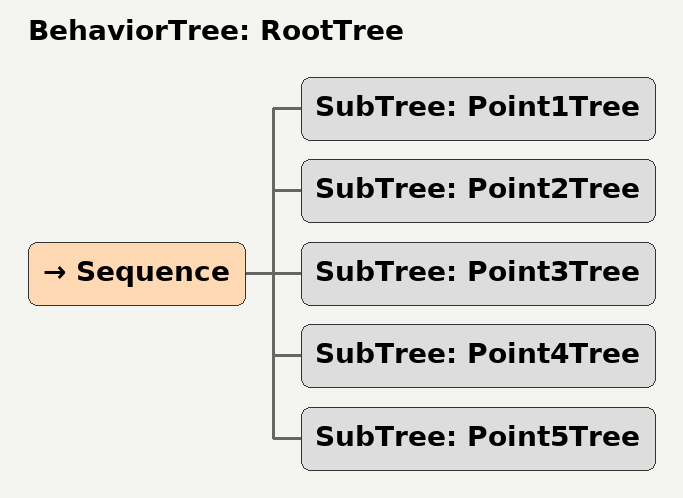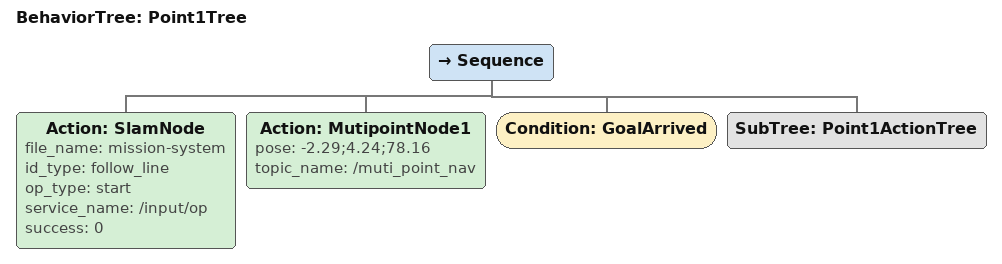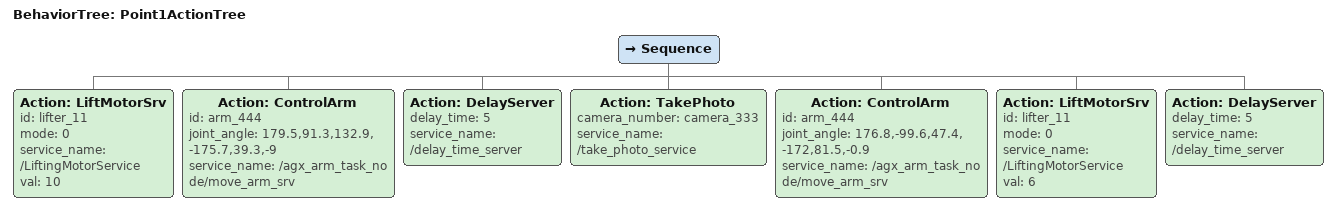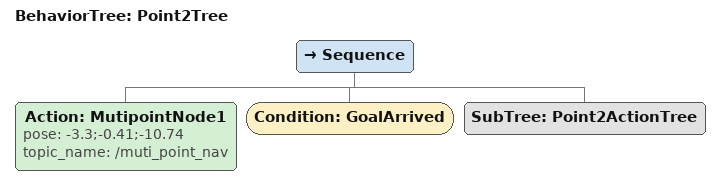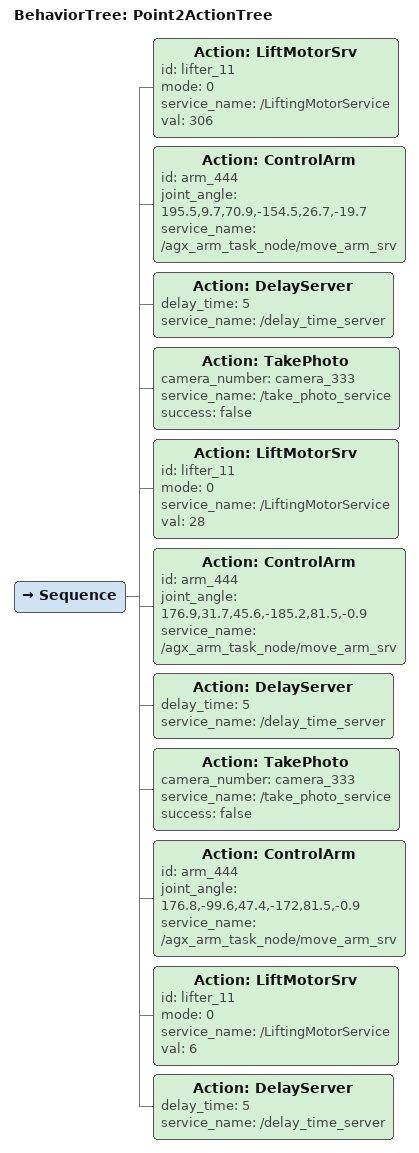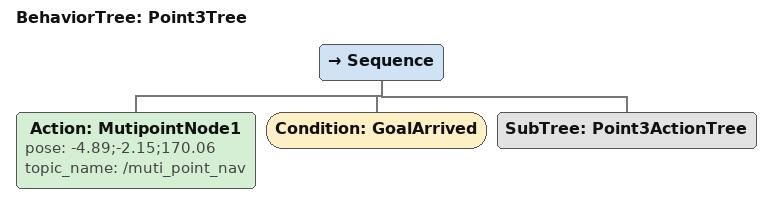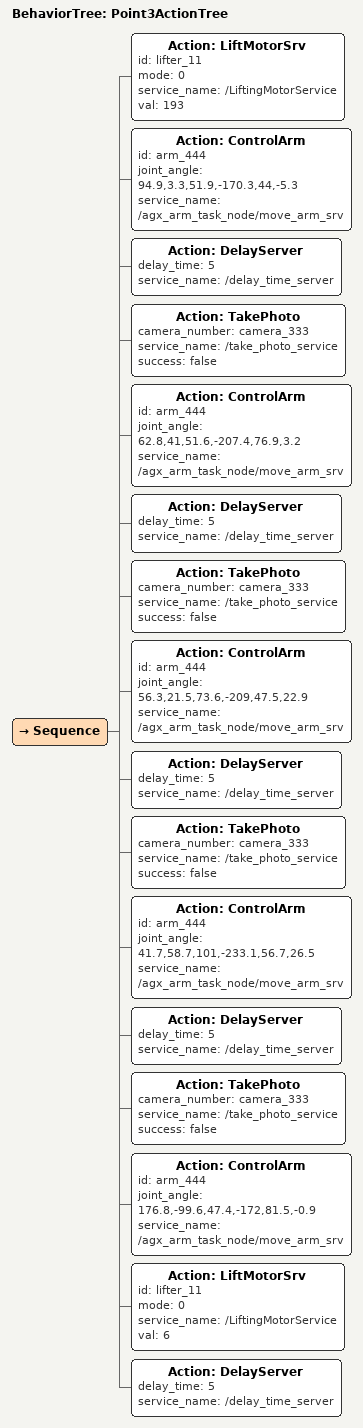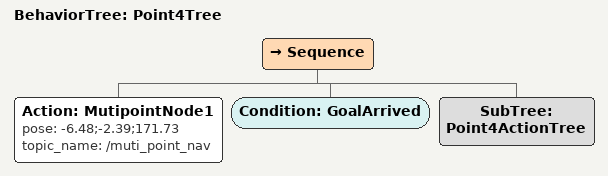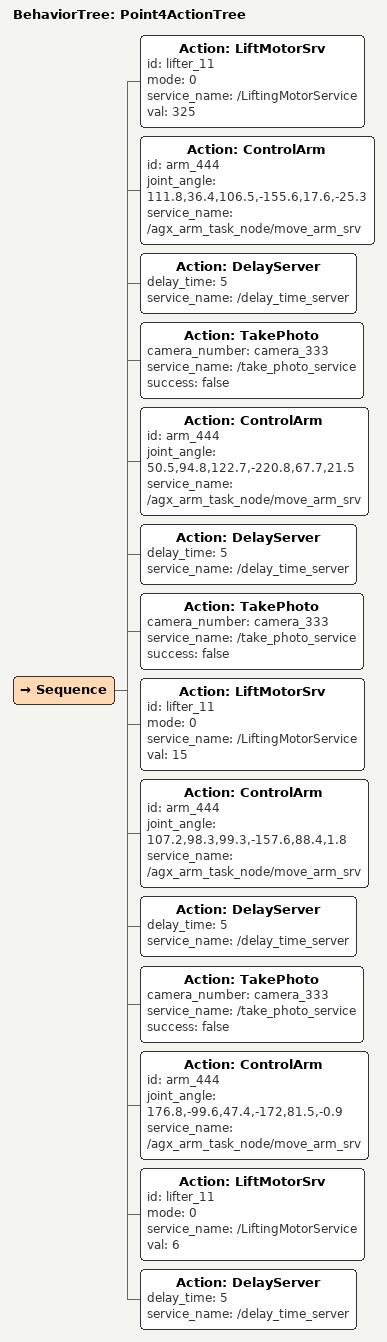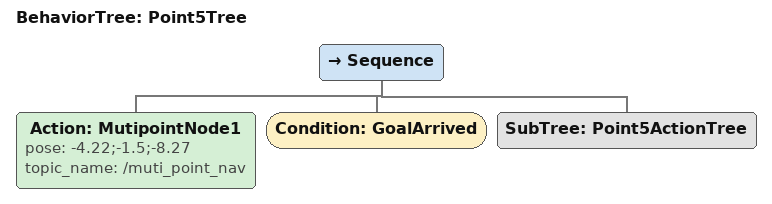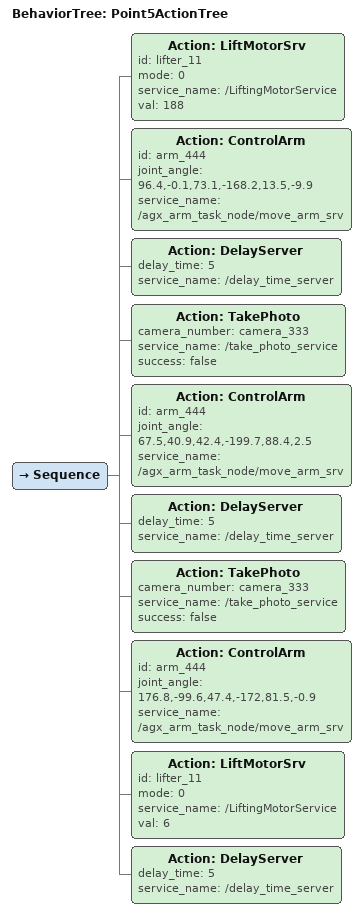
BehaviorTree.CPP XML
<?xml version="1.0" ?>
<root main_tree_to_execute="RootTree">
	<BehaviorTree ID="RootTree">
		<Sequence>
			<SubTree ID="Point1Tree"/>
			<SubTree ID="Point2Tree"/>
			<SubTree ID="Point3Tree"/>
			<SubTree ID="Point4Tree"/>
			<SubTree ID="Point5Tree"/>
		</Sequence>
	</BehaviorTree>
	<BehaviorTree ID="Point1Tree">
		<Sequence>
			<Action ID="SlamNode" file_name="mission-system" id_type="follow_line" op_type="start" service_name="/input/op" success="0"/>
			<Action ID="MutipointNode1" pose="-2.29;4.24;78.16" topic_name="/muti_point_nav"/>
			<Condition ID="GoalArrived"/>
			<SubTree ID="Point1ActionTree"/>
		</Sequence>
	</BehaviorTree>
	<BehaviorTree ID="Point1ActionTree">
		<Sequence>
			<Action ID="LiftMotorSrv" id="lifter_11" mode="0"  service_name="/LiftingMotorService" val="10"/>
			<Action ID="ControlArm" id="arm_444" joint_angle="179.5,91.3,132.9,-175.7,39.3,-9"  service_name="/agx_arm_task_node/move_arm_srv"/>
			<Action ID="DelayServer" delay_time="5"   service_name="/delay_time_server"/>
			<Action ID="TakePhoto" camera_number="camera_333" service_name="/take_photo_service"/>

			<!-- 收缩 -->
			<Action ID="ControlArm" id="arm_444" joint_angle="176.8,-99.6,47.4,-172,81.5,-0.9"   service_name="/agx_arm_task_node/move_arm_srv"/>
			<Action ID="LiftMotorSrv" id="lifter_11" mode="0"   service_name="/LiftingMotorService" val="6"/>
			<Action ID="DelayServer" delay_time="5"   service_name="/delay_time_server"/>
		</Sequence>
	</BehaviorTree>
	<BehaviorTree ID="Point2Tree">
		<Sequence>
			<Action ID="MutipointNode1" pose="-3.3;-0.41;-10.74" topic_name="/muti_point_nav"/>
			<Condition ID="GoalArrived"/>
			<SubTree ID="Point2ActionTree"/>
		</Sequence>
	</BehaviorTree>
	<BehaviorTree ID="Point2ActionTree">
		<Sequence>
			<Action ID="LiftMotorSrv" id="lifter_11" mode="0"   service_name="/LiftingMotorService" val="306"/>
			<Action ID="ControlArm" id="arm_444" joint_angle="195.5,9.7,70.9,-154.5,26.7,-19.7"   service_name="/agx_arm_task_node/move_arm_srv"/>
			<Action ID="DelayServer" delay_time="5"   service_name="/delay_time_server"/>
			<Action ID="TakePhoto" camera_number="camera_333" service_name="/take_photo_service" success="false"/>
			<Action ID="LiftMotorSrv" id="lifter_11" mode="0"   service_name="/LiftingMotorService" val="28"/>
			<Action ID="ControlArm" id="arm_444" joint_angle="176.9,31.7,45.6,-185.2,81.5,-0.9"   service_name="/agx_arm_task_node/move_arm_srv"/>
			<Action ID="DelayServer" delay_time="5"   service_name="/delay_time_server"/>
			<Action ID="TakePhoto" camera_number="camera_333" service_name="/take_photo_service" success="false"/>
			<!-- 收缩 -->
			<Action ID="ControlArm" id="arm_444" joint_angle="176.8,-99.6,47.4,-172,81.5,-0.9"   service_name="/agx_arm_task_node/move_arm_srv"/>
			<Action ID="LiftMotorSrv" id="lifter_11" mode="0"   service_name="/LiftingMotorService" val="6"/>
			<Action ID="DelayServer" delay_time="5"   service_name="/delay_time_server"/>
		</Sequence>
	</BehaviorTree>
	<BehaviorTree ID="Point3Tree">
		<Sequence>
			<Action ID="MutipointNode1" pose="-4.89;-2.15;170.06" topic_name="/muti_point_nav"/>
			<Condition ID="GoalArrived"/>
			<SubTree ID="Point3ActionTree"/>
		</Sequence>
	</BehaviorTree>
	<BehaviorTree ID="Point3ActionTree">
		<Sequence>
			<Action ID="LiftMotorSrv" id="lifter_11" mode="0"   service_name="/LiftingMotorService" val="193"/>
			<Action ID="ControlArm" id="arm_444" joint_angle="94.9,3.3,51.9,-170.3,44,-5.3"   service_name="/agx_arm_task_node/move_arm_srv"/>
			<Action ID="DelayServer" delay_time="5"   service_name="/delay_time_server"/>
			<Action ID="TakePhoto" camera_number="camera_333" service_name="/take_photo_service" success="false"/>
			<Action ID="ControlArm" id="arm_444" joint_angle="62.8,41,51.6,-207.4,76.9,3.2"   service_name="/agx_arm_task_node/move_arm_srv"/>
			<Action ID="DelayServer" delay_time="5"   service_name="/delay_time_server"/>
			<Action ID="TakePhoto" camera_number="camera_333" service_name="/take_photo_service" success="false"/>
			<Action ID="ControlArm" id="arm_444" joint_angle="56.3,21.5,73.6,-209,47.5,22.9"   service_name="/agx_arm_task_node/move_arm_srv"/>
			<Action ID="DelayServer" delay_time="5"   service_name="/delay_time_server"/>
			<Action ID="TakePhoto" camera_number="camera_333" service_name="/take_photo_service" success="false"/>
			<Action ID="ControlArm" id="arm_444" joint_angle="41.7,58.7,101,-233.1,56.7,26.5"   service_name="/agx_arm_task_node/move_arm_srv"/>
			<Action ID="DelayServer" delay_time="5"   service_name="/delay_time_server"/>
			<Action ID="TakePhoto" camera_number="camera_333" service_name="/take_photo_service" success="false"/>
			<!-- 收缩 -->
			<Action ID="ControlArm" id="arm_444" joint_angle="176.8,-99.6,47.4,-172,81.5,-0.9"   service_name="/agx_arm_task_node/move_arm_srv"/>
			<Action ID="LiftMotorSrv" id="lifter_11" mode="0"   service_name="/LiftingMotorService" val="6"/>
			<Action ID="DelayServer" delay_time="5"   service_name="/delay_time_server"/>
		</Sequence>
	</BehaviorTree>
	<BehaviorTree ID="Point4Tree">
		<Sequence>
			<Action ID="MutipointNode1" pose="-6.48;-2.39;171.73" topic_name="/muti_point_nav"/>
			<Condition ID="GoalArrived"/>
			<SubTree ID="Point4ActionTree"/>
		</Sequence>
	</BehaviorTree>
	<BehaviorTree ID="Point4ActionTree">
		<Sequence>
			<Action ID="LiftMotorSrv" id="lifter_11" mode="0"   service_name="/LiftingMotorService" val="325"/>
			<Action ID="ControlArm" id="arm_444" joint_angle="111.8,36.4,106.5,-155.6,17.6,-25.3"   service_name="/agx_arm_task_node/move_arm_srv"/>
			<Action ID="DelayServer" delay_time="5"   service_name="/delay_time_server"/>
			<Action ID="TakePhoto" camera_number="camera_333" service_name="/take_photo_service" success="false"/>
			<Action ID="ControlArm" id="arm_444" joint_angle="50.5,94.8,122.7,-220.8,67.7,21.5"   service_name="/agx_arm_task_node/move_arm_srv"/>
			<Action ID="DelayServer" delay_time="5"   service_name="/delay_time_server"/>
			<Action ID="TakePhoto" camera_number="camera_333" service_name="/take_photo_service" success="false"/>
			<Action ID="LiftMotorSrv" id="lifter_11" mode="0"   service_name="/LiftingMotorService" val="15"/>
			<Action ID="ControlArm" id="arm_444" joint_angle="107.2,98.3,99.3,-157.6,88.4,1.8"   service_name="/agx_arm_task_node/move_arm_srv"/>
			<Action ID="DelayServer" delay_time="5"   service_name="/delay_time_server"/>
			<Action ID="TakePhoto" camera_number="camera_333" service_name="/take_photo_service" success="false"/>

			<!-- 收缩 -->
			<Action ID="ControlArm" id="arm_444" joint_angle="176.8,-99.6,47.4,-172,81.5,-0.9"   service_name="/agx_arm_task_node/move_arm_srv"/>
			<Action ID="LiftMotorSrv" id="lifter_11" mode="0"   service_name="/LiftingMotorService" val="6"/>
			<Action ID="DelayServer" delay_time="5"   service_name="/delay_time_server"/>
		</Sequence>
	</BehaviorTree>
	<BehaviorTree ID="Point5Tree">
		<Sequence>
			<Action ID="MutipointNode1" pose="-4.22;-1.5;-8.27" topic_name="/muti_point_nav"/>
			<Condition ID="GoalArrived"/>
			<SubTree ID="Point5ActionTree"/>
		</Sequence>
	</BehaviorTree>
	<BehaviorTree ID="Point5ActionTree">
		<Sequence>
			<Action ID="LiftMotorSrv" id="lifter_11" mode="0"   service_name="/LiftingMotorService" val="188"/>
			<Action ID="ControlArm" id="arm_444" joint_angle="96.4,-0.1,73.1,-168.2,13.5,-9.9"   service_name="/agx_arm_task_node/move_arm_srv"/>
			<Action ID="DelayServer" delay_time="5"   service_name="/delay_time_server"/>
			<Action ID="TakePhoto" camera_number="camera_333" service_name="/take_photo_service" success="false"/>
			<Action ID="ControlArm" id="arm_444" joint_angle="67.5,40.9,42.4,-199.7,88.4,2.5"   service_name="/agx_arm_task_node/move_arm_srv"/>
			<Action ID="DelayServer" delay_time="5"   service_name="/delay_time_server"/>
			<Action ID="TakePhoto" camera_number="camera_333" service_name="/take_photo_service" success="false"/>

			<!-- 收缩 -->
			<Action ID="ControlArm" id="arm_444" joint_angle="176.8,-99.6,47.4,-172,81.5,-0.9"   service_name="/agx_arm_task_node/move_arm_srv"/>
			<Action ID="LiftMotorSrv" id="lifter_11" mode="0"   service_name="/LiftingMotorService" val="6"/>
			<Action ID="DelayServer" delay_time="5"   service_name="/delay_time_server"/>
		</Sequence>
	</BehaviorTree>
</root>
